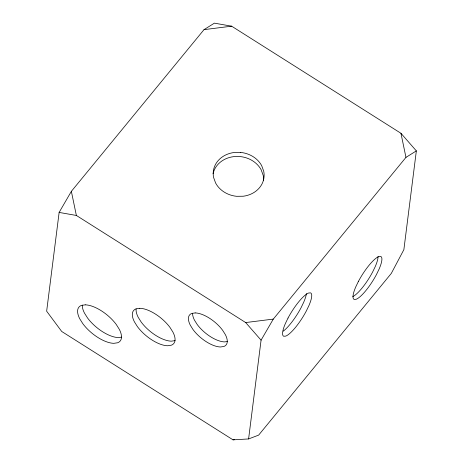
<?xml version="1.0" encoding="UTF-8"?>
<svg xmlns="http://www.w3.org/2000/svg" width="463" height="463" viewBox="0 0 463 463"><rect width="100%" height="100%" fill="white"/><g stroke="black" fill="none" stroke-linecap="round" stroke-linejoin="round"><path stroke-width="0.69" d="M59.131 212.424L46.653 311.2L61.712 331.473L233.034 439.85L248.596 438.941L258.643 435.116L391.304 273.407L403.869 249.667L416.347 150.892L400.952 133.286L231.639 26.183L214.404 23.15L204.015 29.644L71.36 191.352L59.131 212.424L76.366 215.457L245.679 322.561L261.074 340.166L248.596 438.941M261.074 340.166L273.303 319.094L405.958 157.391L416.347 150.892M233.034 439.85L234.417 439.595M121.688 337.133L118.54 337.602A26.698 11.835 39.4 0 1 87.565 318.006L84.434 313.04A26.698 11.835 39.4 0 1 82.292 305.094M175.095 340.618L171.368 341.167A25.992 11.523 39.4 0 1 141.221 322.098L138.171 317.259A25.992 11.523 39.4 0 1 136.139 308.948M227.449 341.491L224.653 341.902A23.625 10.475 39.4 0 1 197.25 324.563L194.477 320.17A23.625 10.475 39.4 0 1 192.579 313.243M204.015 29.644L231.639 26.183M245.679 322.561L273.303 319.094M400.952 133.286L405.958 157.391M71.36 191.352L76.366 215.457M213.084 173.752A25.517 22.033 7.2 0 1 233.595 156.644L240.233 156.575A25.517 22.033 7.2 0 1 261.167 169.817L263.192 175.367A25.517 22.033 7.2 0 1 263.569 180.42M378.04 256.461A25.28 6.088 -57.7 0 1 375.227 266.642L372.611 272.047A25.28 6.088 -57.7 0 1 352.771 296.615M306.425 293.571A25.517 6.141 -57.7 0 1 303.67 302.327L301.031 307.785A25.517 6.141 -57.7 0 1 283.263 331.161M288.032 318.035L285.393 323.492A25.517 6.141 -57.7 0 0 283.778 336.265L285.752 336.103A25.517 6.141 -57.7 0 0 306.263 311.095L308.902 305.638A25.517 6.141 -57.7 0 0 310.517 292.865L308.549 293.027A25.517 6.141 -57.7 0 0 288.032 318.035M358.426 281.377L355.81 286.782A25.28 6.088 -57.7 0 0 354.212 299.439L356.163 299.272A25.28 6.088 -57.7 0 0 376.488 274.495L379.104 269.09A25.28 6.088 -57.7 0 0 380.702 256.438L378.751 256.6A25.28 6.088 -57.7 0 0 358.426 281.377M85.256 304.839L81.424 305.406A26.698 11.835 39.4 0 0 79.734 318.77L82.865 323.741A26.698 11.835 39.4 0 0 113.834 343.332L117.666 342.765A26.698 11.835 39.4 0 0 119.356 329.401L116.225 324.43A26.698 11.835 39.4 0 0 85.256 304.839M139.785 308.283L136.053 308.833A25.992 11.523 39.4 0 0 134.409 321.843L137.459 326.681A25.992 11.523 39.4 0 0 167.606 345.751L171.333 345.201A25.992 11.523 39.4 0 0 172.977 332.191L169.933 327.353A25.992 11.523 39.4 0 0 139.785 308.283M195.195 312.919L191.809 313.416A23.625 10.475 39.4 0 0 190.316 325.246L193.083 329.639A23.625 10.475 39.4 0 0 220.492 346.978L223.884 346.48A23.625 10.475 39.4 0 0 225.377 334.651L222.605 330.252A23.625 10.475 39.4 0 0 195.195 312.919M240.76 152.437L234.116 152.506A25.517 22.033 7.2 0 0 213.599 177.508L215.631 183.064A25.517 22.033 7.2 0 0 236.564 196.306L243.202 196.237A25.517 22.033 7.2 0 0 263.719 171.229L261.688 165.679A25.517 22.033 7.2 0 0 240.76 152.437"/></g></svg>
